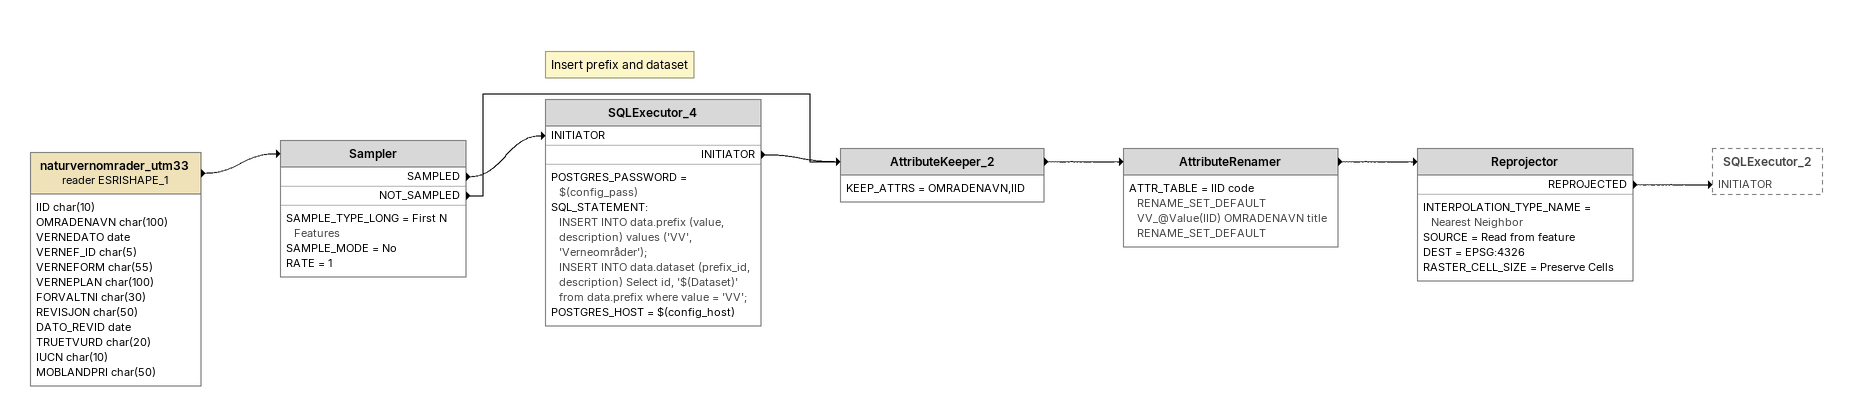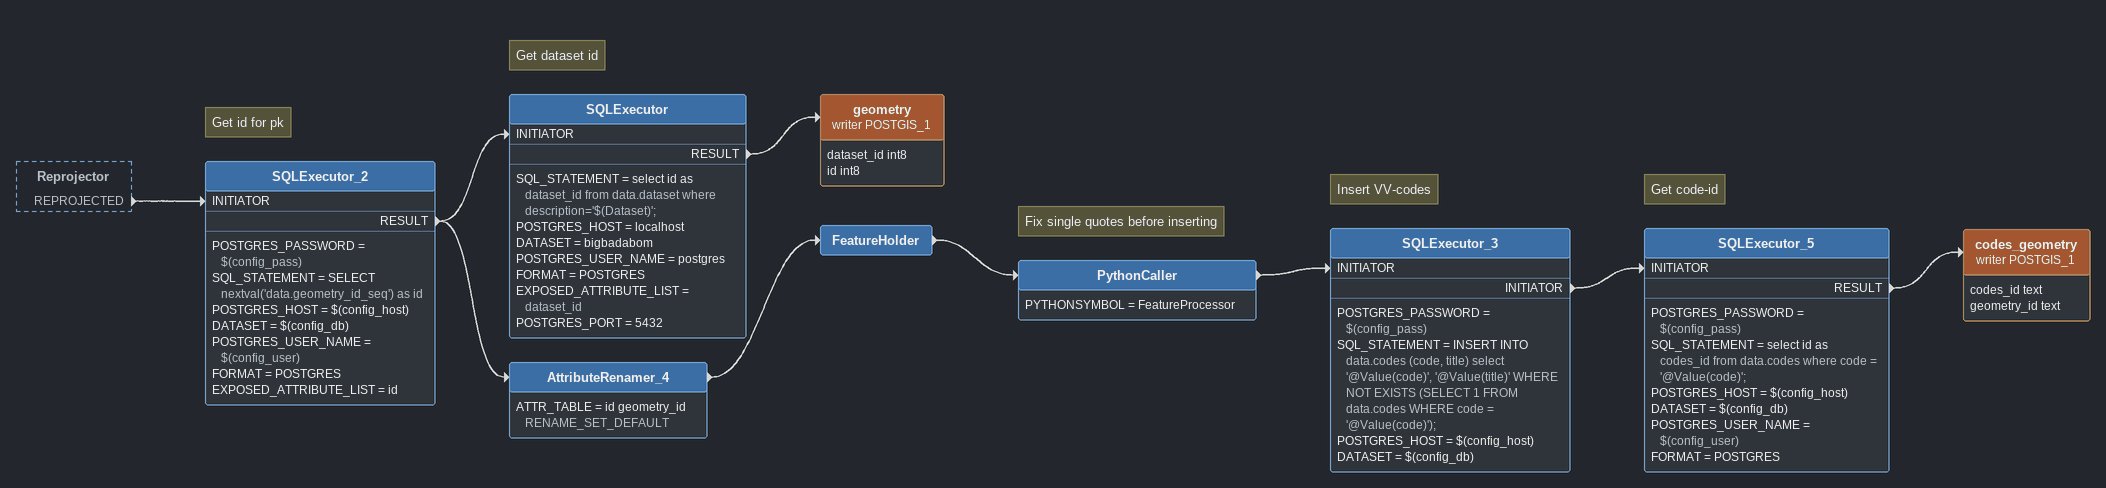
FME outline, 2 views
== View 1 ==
naturvernomrader_utm33 (reader ESRISHAPE_1)
    attributes: IID char(10), OMRADENAVN char(100), VERNEDATO date, VERNEF_ID char(5), VERNEFORM char(55), VERNEPLAN char(100), FORVALTNI char(30), REVISJON char(50), DATO_REVID date, TRUETVURD char(20), IUCN char(10), MOBLANDPRI char(50)
    -> Sampler
Sampler
    SAMPLE_TYPE_LONG = First N Features
    SAMPLE_MODE = No
    RATE = 1
    SAMPLED -> SQLExecutor_4 [INITIATOR]
    NOT_SAMPLED -> AttributeKeeper_2
Note: Insert prefix and dataset
SQLExecutor_4
    POSTGRES_PASSWORD = $(config_pass)
    SQL_STATEMENT:
      INSERT INTO data.prefix (value, description) values ('VV', 'Verneområder');
      INSERT INTO data.dataset (prefix_id, description) Select id, '$(Dataset)' from data.prefix where value = 'VV';
    POSTGRES_HOST = $(config_host)
    INITIATOR -> AttributeKeeper_2
AttributeKeeper_2
    KEEP_ATTRS = OMRADENAVN,IID
    -> AttributeRenamer
AttributeRenamer
    ATTR_TABLE = IID code RENAME_SET_DEFAULT VV_@Value(IID) OMRADENAVN title RENAME_SET_DEFAULT
    -> Reprojector
Reprojector
    INTERPOLATION_TYPE_NAME = Nearest Neighbor
    SOURCE = Read from feature
    DEST = EPSG:4326
    RASTER_CELL_SIZE = Preserve Cells
    REPROJECTED -> SQLExecutor_2 [INITIATOR]

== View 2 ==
Reprojector [outside]
    REPROJECTED -> SQLExecutor_2 [INITIATOR]
Note: Get id for pk
SQLExecutor_2
    POSTGRES_PASSWORD = $(config_pass)
    SQL_STATEMENT = SELECT nextval('data.geometry_id_seq') as id
    POSTGRES_HOST = $(config_host)
    DATASET = $(config_db)
    POSTGRES_USER_NAME = $(config_user)
    FORMAT = POSTGRES
    EXPOSED_ATTRIBUTE_LIST = id
    RESULT -> SQLExecutor [INITIATOR]
    RESULT -> AttributeRenamer_4
Note: Get dataset id
SQLExecutor
    SQL_STATEMENT = select id as dataset_id from data.dataset where description='$(Dataset)';
    POSTGRES_HOST = localhost
    DATASET = bigbadabom
    POSTGRES_USER_NAME = postgres
    FORMAT = POSTGRES
    EXPOSED_ATTRIBUTE_LIST = dataset_id
    POSTGRES_PORT = 5432
    RESULT -> geometry (writer POSTGIS_1)
geometry (writer POSTGIS_1)
    attributes: dataset_id int8, id int8
AttributeRenamer_4
    ATTR_TABLE = id geometry_id RENAME_SET_DEFAULT
    -> FeatureHolder
FeatureHolder
    -> PythonCaller
Note: Fix single quotes before inserting
PythonCaller
    PYTHONSYMBOL = FeatureProcessor
    -> SQLExecutor_3 [INITIATOR]
Note: Insert VV-codes
SQLExecutor_3
    POSTGRES_PASSWORD = $(config_pass)
    SQL_STATEMENT = INSERT INTO data.codes (code, title) select '@Value(code)', '@Value(title)' WHERE NOT EXISTS (SELECT 1 FROM data.codes WHERE code = '@Value(code)');
    POSTGRES_HOST = $(config_host)
    DATASET = $(config_db)
    INITIATOR -> SQLExecutor_5 [INITIATOR]
Note: Get code-id
SQLExecutor_5
    POSTGRES_PASSWORD = $(config_pass)
    SQL_STATEMENT = select id as codes_id from data.codes where code = '@Value(code)';
    POSTGRES_HOST = $(config_host)
    DATASET = $(config_db)
    POSTGRES_USER_NAME = $(config_user)
    FORMAT = POSTGRES
    RESULT -> codes_geometry (writer POSTGIS_1)
codes_geometry (writer POSTGIS_1)
    attributes: codes_id text, geometry_id text
